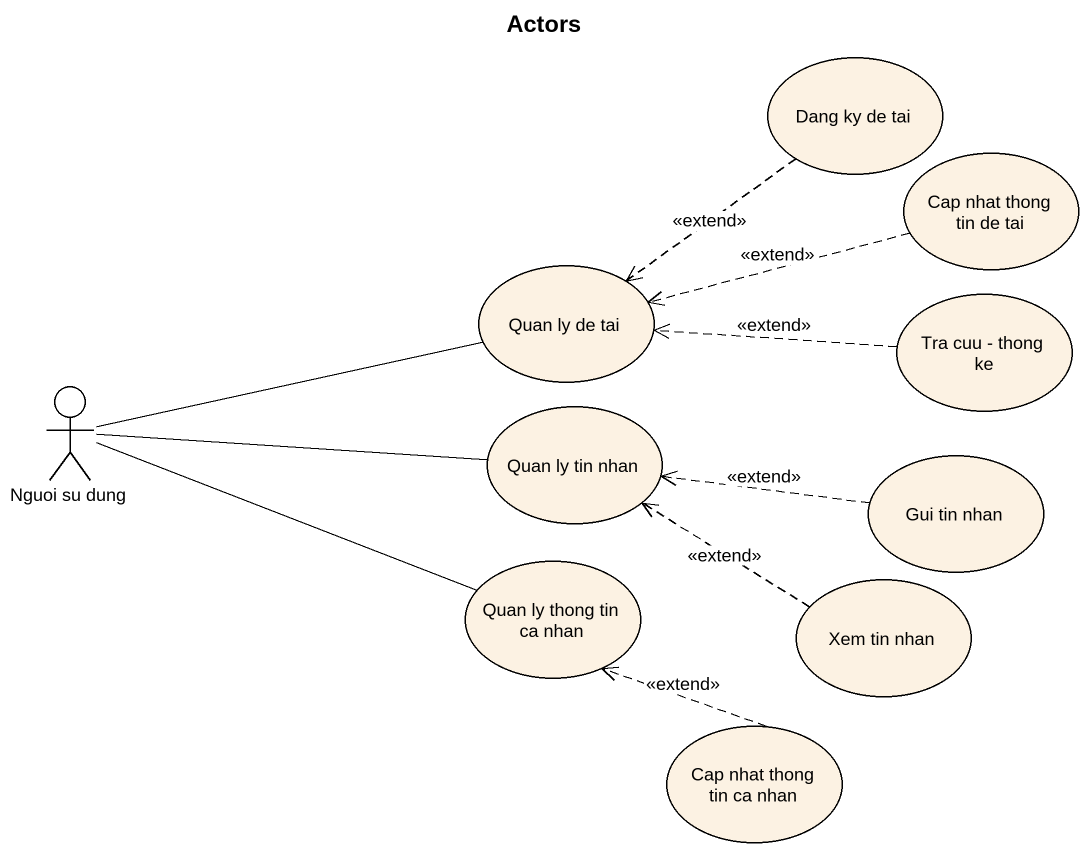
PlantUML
@startuml
title Actors
usecase "Dang ky de tai" as Dang_ky_de_tai
usecase "Cap nhat thong tin de tai" as Cap_nhat_thong_tin_de_tai
usecase "Quan ly de tai" as Quan_ly_de_tai
usecase "Tra cuu - thong ke" as Tra_cuu_thong_ke
actor "Nguoi su dung" as Nguoi_su_dung
usecase "Quan ly tin nhan" as Quan_ly_tin_nhan
usecase "Gui tin nhan" as Gui_tin_nhan
usecase "Quan ly thong tin ca nhan" as Quan_ly_thong_tin_ca_nhan
usecase "Xem tin nhan" as Xem_tin_nhan
usecase "Cap nhat thong tin ca nhan" as Cap_nhat_thong_tin_ca_nhan
Dang_ky_de_tai ..> Quan_ly_de_tai : <<extend>>
Cap_nhat_thong_tin_de_tai .left.> Quan_ly_de_tai : <<extend>>
Tra_cuu_thong_ke .left.> Quan_ly_de_tai : <<extend>>
Nguoi_su_dung -right- Quan_ly_de_tai
Nguoi_su_dung -right- Quan_ly_tin_nhan
Nguoi_su_dung -right- Quan_ly_thong_tin_ca_nhan
Gui_tin_nhan .left.> Quan_ly_tin_nhan : <<extend>>
Xem_tin_nhan .left.> Quan_ly_tin_nhan : <<extend>>
Cap_nhat_thong_tin_ca_nhan .up.> Quan_ly_thong_tin_ca_nhan : <<extend>>
@enduml
